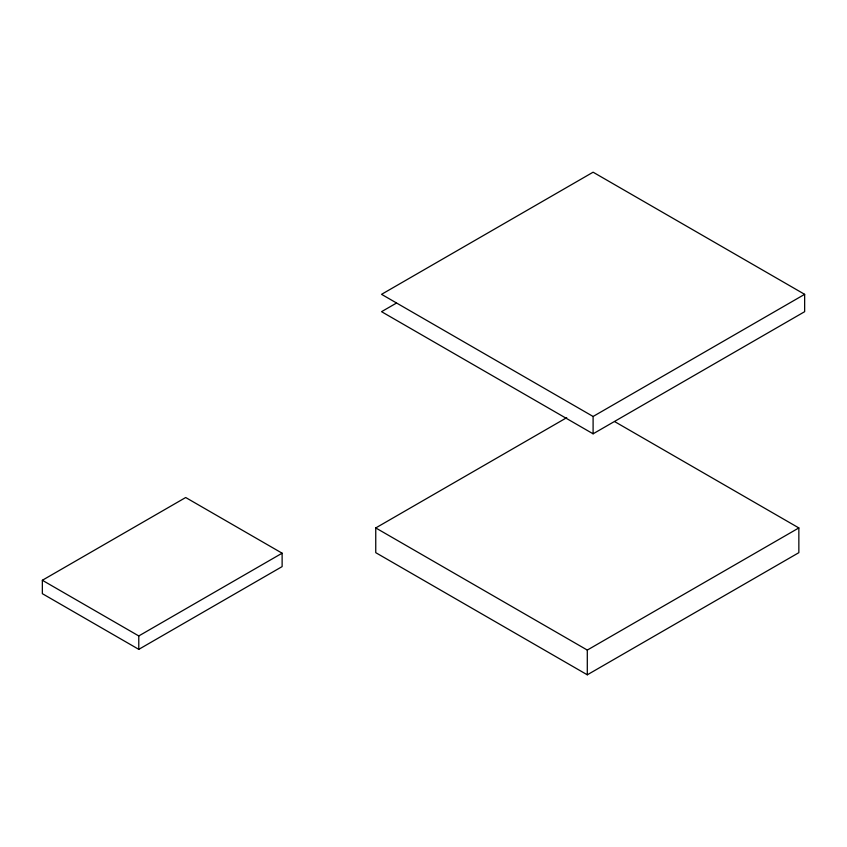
<?xml version="1.0" encoding="UTF-8"?>
<svg xmlns="http://www.w3.org/2000/svg" width="847" height="847" viewBox="0 0 847 847"><rect width="100%" height="100%" fill="white"/><g stroke="black" fill="none" stroke-linecap="round" stroke-linejoin="round"><path stroke-width="1.27" d="M396.417 303.099L381.552 311.685L593.101 433.812L804.65 311.685L804.65 294.333L593.101 172.195L381.552 294.333L593.101 416.47L804.65 294.333M42.35 580.269L185.694 497.517L282.125 553.197L282.125 566.601L138.781 649.353L42.35 593.673L42.35 580.269L138.781 635.949L282.125 553.197M614.742 421.647L798.848 527.935L798.848 552.668L587.299 674.805L375.75 552.668L375.75 527.935L566.717 417.677M375.75 527.935L587.299 650.073L798.848 527.935M593.101 416.47L593.101 433.812M587.299 650.073L587.299 674.805M138.781 635.949L138.781 649.353"/></g></svg>
